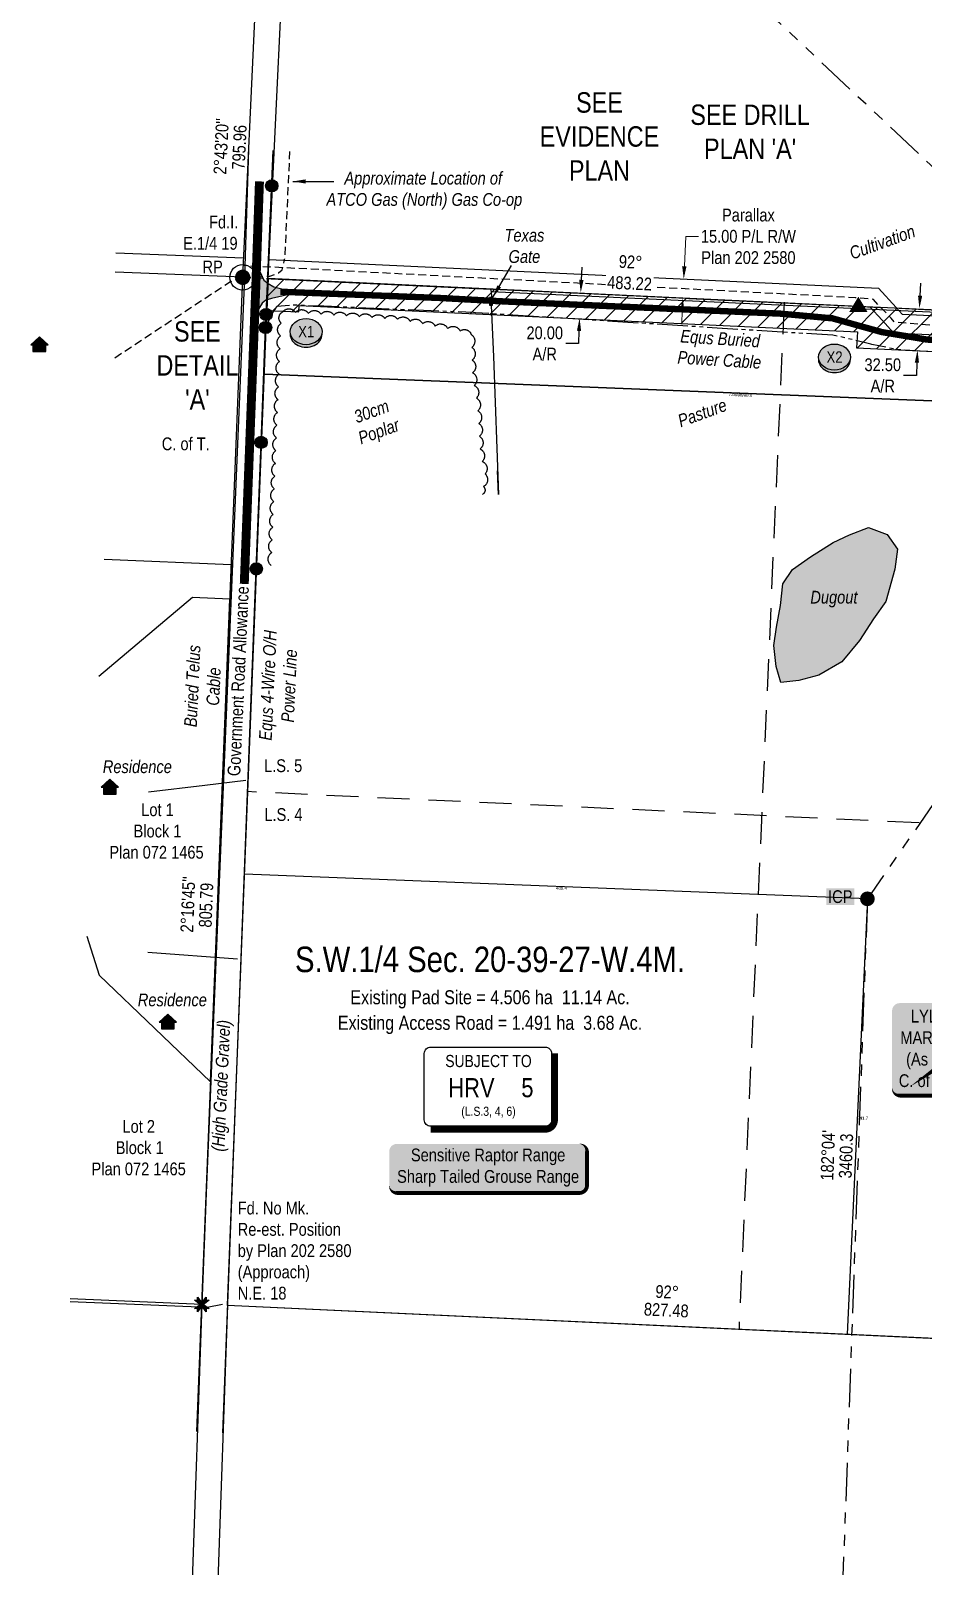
# Model space of a CAD drawing. Extents: x 300929 to 311962, y 5794822 to 5810027.
# Drawn here: x 304617 to 305316, y 5804874 to 5806077 of the extents above; entities that cross this region are included whole.
import ezdxf
from ezdxf.enums import TextEntityAlignment as Align

# ---------------------------------------------------------------- set-up
doc = ezdxf.new("R2010")
doc.units = 0
doc.header["$LTSCALE"] = 5
doc.header["$PDSIZE"] = 0.5
for name, pattern in [('0', [1, 1, 0]), ('foc-DRILLPATH', [14.75, 6, -1.75, 1.75, -1.75, 1.75, -1.75]), ('foc-LSD', [8, 5, -3]), ('foc-QUARTERLINE', [33, 25, -3, 2, -3]), ('foc-TRAV', [1.875, 1.25, -0.625]), ('POWERLINE5', [7.8, 2.4, -0.6, 0.6, -0.6, 0.6, -0.6, 2.4]), ('UG_PIPE', [1.875, 1.25, -0.625])]:
    doc.linetypes.add(name, pattern=pattern)
doc.layers.get('Defpoints').update_dxf_attribs({"color": 9})
for name, color, linetype in [('35', 37, 'Continuous'), ('AS-FENCE', 48, 'foc-FENCE'), ('AS-OWNER', 7, 'Continuous'), ('AS-PIPE-UG', 44, 'UG_PIPE'), ('AS-PIPE-UG-T', 44, 'Continuous'), ('AS-POWER', 104, 'foc-POWER'), ('AS-POWER-EXISTING', 72, 'POWERLINE5'), ('AS-POWER-EXISTING-T', 72, 'Continuous'), ('AS-POWER-T', 104, 'Continuous'), ('AS-RESIDENCE', 14, 'Continuous'), ('AS-ROADS', 254, 'Continuous'), ('AS-TELEPHONE', 224, 'foc-TEL'), ('AS-TELEPHONE-T', 224, 'Continuous'), ('AS-WILDLIFE-BLOCK', 131, 'Continuous'), ('C-RW', 13, 'Continuous'), ('C-SYMBOL', 7, 'Continuous'), ('CG-NOTES', 7, 'Continuous'), ('CTW', 7, 'Continuous'), ('L-AREAREQUIRED', 7, 'Continuous'), ('L-AREAWORK', 5, 'Continuous'), ('L-BD', 7, 'Continuous'), ('L-DETAIL-T', 3, 'Continuous'), ('L-MON', 1, 'Continuous'), ('L-QSEC', 8, 'foc-QUARTERLINE'), ('L-ROAD-T', 7, 'Continuous'), ('L-SEC', 7, 'Continuous'), ('L-SECLBL', 7, 'Continuous'), ('L-SECTION-LSD', 7, 'foc-LSD'), ('L-TITLEDB', 4, 'Continuous'), ('L-TITLEDB-T', 4, 'Continuous'), ('P-CROSSINGS', 250, 'Continuous'), ('P-PDRILLPATH', 12, 'foc-DRILLPATH'), ('P-PROPOSED', 10, 'Continuous'), ('P-PROPOSED-EXISTING-H', 59, 'Continuous'), ('P-TRAV', 4, 'foc-TRAV'), ('P-TXT', 4, 'Continuous'), ('T-BUSH', 110, '0'), ('T-BUSH-T', 110, 'Continuous'), ('T-WATER', 160, 'Continuous'), ('T-WATER-H', 133, 'Continuous'), ('T-WATER-T', 170, 'Continuous')]:
    doc.layers.add(name, color=color, linetype=linetype)
doc.layers.add('C-RW-T', color=13, linetype='Continuous', lineweight=9)
doc.layers.add('T-TEXT', color=48, linetype='Continuous', lineweight=18)
for name, color, linetype, plot in [('L-SEC-HB', 6, 'Continuous', False), ('P-Drill-Offset', 7, 'Continuous', False), ('Z-DRILL-POINT', 7, 'Continuous', False)]:
    doc.layers.add(name, color=color, linetype=linetype, plot=plot)
doc.styles.add('100L', font='ARIALN.TTF', dxfattribs={"height": 11})
doc.styles.add('175L', font='ARIALN.TTF', dxfattribs={"height": 20})
doc.styles.add('80', font='ARIALN.TTF', dxfattribs={"height": 10})
doc.styles.add('80CG', font='ARIALN.TTF', dxfattribs={"height": 10})
doc.styles.add('80L', font='ARIALN.TTF', dxfattribs={"height": 10})
doc.styles.add('80LS', font='ARIALNI.TTF', dxfattribs={"height": 10})
doc.styles.add('Crossing', font='ARIALN.TTF', dxfattribs={"height": 10})
doc.styles.add('foc-LtypeFont', font='ARIALN.TTF', dxfattribs={"height": 7.35})
doc.styles.add('HRV', font='ARIALN.TTF', dxfattribs={"height": 3})
doc.linetypes.add('foc-FENCE', pattern='A,10,-1,["X",foc-LtypeFont,S=0.2,R=0,X=-0.625,Y=-0.75],-1.24', length=12.24)
doc.linetypes.add('foc-POWER', pattern='A,6,-1,["P",foc-LtypeFont,S=0.2,R=0,X=-0.625,Y=-0.75],-1.24,4', length=12.24)
doc.linetypes.add('foc-TEL', pattern='A,2,-1,["T",foc-LtypeFont,S=0.2,R=0,X=-0.425,Y=-0.75],-1.24,8', length=12.24)
doc.linetypes.add('foc-TEL-NOLINE', pattern='A,0,-2,["T",foc-LtypeFont,S=0.2,R=0,X=-0.425,Y=-0.75],-10.24', length=12.24)
doc.dimstyles.new('Compass 5 000', dxfattribs={"dimscale": 5, "dimtxt": 9, "dimasz": 2, "dimexe": 0.2, "dimexo": 0.0625, "dimgap": 0.5, "dimtad": 0, "dimtih": 1, "dimtoh": 1, "dimzin": 0, "dimdsep": 46, "dimtxsty": '80CG', "dimcen": 0.1, "dimse1": 1, "dimse2": 1, "dimclrd": 256, "dimclrt": 256, "dimaunit": 1, "dimadec": 4, "dimazin": 0, "dimtfac": 0.06, "dimtofl": 0, "dimtmove": 0, "dimatfit": 1, "dimfxl": 0.2, "dimtolj": 1, "dimtzin": 0, "dimlwd": -1, "dimarcsym": 0})

# ---------------------------------------------------------------- blocks, each defined once
blk = doc.blocks.new('*D51')
at = {"layer": 'Defpoints', "color": 0, "transparency": 16777216}
for p in [(305064.9, 5805871.1), (305046.9, 5805851.9), (305064, 5805851.1)]:
    blk.add_point(p, dxfattribs=at)
at = {"layer": 'P-TXT', "transparency": 16777216}
for p, q in [((305048.3, 5805881.9), (305048.8, 5805891.9)), ((305046.4, 5805842), (305046, 5805832)), ((305046, 5805832), (305036, 5805832))]:
    blk.add_line(p, q, dxfattribs=at)
for points in [[(305046.6, 5805882), (305050, 5805881.8), (305047.8, 5805871.9)], [(305044.8, 5805842), (305048.1, 5805841.9), (305046.9, 5805851.9)]]:
    blk.add_solid(points, dxfattribs=at)
at = {"layer": 'P-TXT', "transparency": 16777216, "insert": (305019.6, 5805832), "char_height": 10, "attachment_point": 5, "style": '80CG'}
blk.add_mtext('\\A1;20.00\\PA/R', dxfattribs=at)
blk = doc.blocks.new('*D52')
at = {"layer": 'Defpoints', "color": 0, "transparency": 16777216}
for p in [(305314.7, 5805859.4), (305311.7, 5805827), (305313.2, 5805826.9)]:
    blk.add_point(p, dxfattribs=at)
at = {"layer": 'P-TXT', "transparency": 16777216}
for p, q in [((305313.7, 5805869.4), (305314.2, 5805879.4)), ((305310.8, 5805807), (305300.8, 5805807)), ((305311.3, 5805817), (305310.8, 5805807))]:
    blk.add_line(p, q, dxfattribs=at)
for points in [[(305312.1, 5805869.5), (305315.4, 5805869.4), (305313.2, 5805859.5)], [(305309.6, 5805817.1), (305312.9, 5805816.9), (305311.7, 5805827)]]:
    blk.add_solid(points, dxfattribs=at)
at = {"layer": 'P-TXT', "transparency": 16777216, "insert": (305284.5, 5805807), "char_height": 10, "attachment_point": 5, "style": '80CG'}
blk.add_mtext('\\A1;32.50\\PA/R', dxfattribs=at)
blk = doc.blocks.new('*U54')
h = blk.add_hatch(color=255)
edge = h.paths.add_edge_path()
edge.add_line((-71.5, -20), (71.5, -20))
edge.add_arc((71.5, -14), 6, 270, 360)
edge.add_line((77.5, -14), (77.5, 12.5))
edge.add_arc((71.5, 12.5), 6, 0, 90)
edge.add_line((71.5, 18.5), (-71.5, 18.5))
edge.add_arc((-71.5, 12.5), 6, 90, 180)
edge.add_line((-77.5, 12.5), (-77.5, -14))
edge.add_arc((-71.5, -14), 6, 180, 270)
at = {"color": 131, "flags": 128}
blk.add_lwpolyline([(-71.5, -20, 3, 3, 0), (71.5, -20, 3, 3, 0.414214), (77.5, -14, 3, 3, 0), (77.5, 12.5, 3, 0, 0.414214), (71.5, 18.5, 0, 0, 0), (-71.5, 18.5, 0, 0, 0.414214), (-77.5, 12.5, 0, 0, 0), (-77.5, -14, 0, 3, 0.414214)], format="xyseb", close=True, dxfattribs=at)
at = {"color": 131, "style": '80'}
blk.add_attdef('ENTER_TEXT_001', (-36.7, -5), '', height=10, dxfattribs=at)
blk = doc.blocks.new('HRV_Box')
blk.add_lwpolyline([(-44.3, 30.3), (45.4, 30.3, -0.414214), (50.4, 25.3), (50.4, -26.8, -0.414214), (45.4, -31.8), (-44.3, -31.8, -0.414214), (-49.3, -26.8), (-49.3, 25.3, -0.414214)], format="xyb", close=True)
at = {"const_width": 5, "flags": 128}
blk.add_lwpolyline([(-44.3, -34.3), (45.4, -34.3, 0.414214), (52.9, -26.8), (52.9, 25.3)], format="xyb", dxfattribs=at)
at = {"layer": 'CTW', "color": 5, "style": '80L'}
blk.add_text('SUBJECT TO', height=9.5, dxfattribs=at).set_placement((1, 11.8), align=Align.BOTTOM_CENTER)
at = {"layer": 'CTW', "color": 3, "style": 'HRV'}
blk.add_text('HRV', height=15, dxfattribs=at).set_placement((-12.4, -1.5), align=Align.MIDDLE_CENTER)
blk.add_attdef('0', text='', height=15, dxfattribs=at).set_placement((31.5, -1.5), align=Align.MIDDLE_CENTER)
at = {"layer": 'CTW', "color": 7, "style": '80L'}
blk.add_attdef('(N.W.1/4 00)', text='', height=7.12, dxfattribs=at).set_placement((1, -25.7), align=Align.BOTTOM_CENTER)
blk = doc.blocks.new('res_occ')
for points in [[(0.1, 0.89), (-1.26, -0.37), (1.46, -0.37)], [(-0.9, -1.43), (1.1, -1.43), (1.1, -0.37), (-0.9, -0.37)]]:
    blk.add_hatch(color=14).paths.add_polyline_path(points)
at = {"color": 14}
for points in [[(0.1, 0.89), (-1.26, -0.37), (1.46, -0.37)], [(-0.9, -1.43), (1.1, -1.43), (1.1, -0.37), (-0.9, -0.37)]]:
    blk.add_lwpolyline(points, close=True, dxfattribs=at)
blk = doc.blocks.new('*U55')
h = blk.add_hatch(color=59)
edge = h.paths.add_edge_path()
edge.add_line((-51.5, -37), (51.5, -37))
edge.add_arc((51.5, -31), 6, 270, 360)
edge.add_line((57.5, -31), (57.5, 29.5))
edge.add_arc((51.5, 29.5), 6, 0, 90)
edge.add_line((51.5, 35.5), (-51.5, 35.5))
edge.add_arc((-51.5, 29.5), 6, 90, 180)
edge.add_line((-57.5, 29.5), (-57.5, -31))
edge.add_arc((-51.5, -31), 6, 180, 270)
at = {"color": 1, "flags": 128}
blk.add_lwpolyline([(-51.5, -37, 3, 3, 0), (51.5, -37, 3, 3, 0.414214), (57.5, -31, 3, 3, 0), (57.5, 29.5, 3, 0, 0.414214), (51.5, 35.5, 0, 0, 0), (-51.5, 35.5, 0, 0, 0.414214), (-57.5, 29.5, 0, 0, 0), (-57.5, -31, 0, 3, 0.414214)], format="xyseb", close=True, dxfattribs=at)
blk.add_lwpolyline([(-43.7, -30.1, 0, 7.5, 0), (0, 0, 0, 0, 0)], format="xyseb", dxfattribs=at)
at = {"color": 1, "style": '80'}
blk.add_attdef('ENTER_TEXT_001', (-36.7, -5), '', height=10, dxfattribs=at)
blk = doc.blocks.new('*D56')
at = {"layer": 'C-RW-T', "transparency": 16777216}
for p, q in [((305129, 5805892.6), (305130.1, 5805916)), ((305130.1, 5805916), (305140.1, 5805916)), ((305127.4, 5805857.6), (305126.9, 5805847.7))]:
    blk.add_line(p, q, dxfattribs=at)
for points in [[(305127.3, 5805892.7), (305130.7, 5805892.5), (305128.5, 5805882.6)], [(305125.7, 5805857.7), (305129, 5805857.6), (305127.8, 5805867.6)]]:
    blk.add_solid(points, dxfattribs=at)
at = {"layer": 'Defpoints', "color": 0, "transparency": 16777216}
for p in [(305128.5, 5805882.6), (305163.2, 5805881), (305162.5, 5805866)]:
    blk.add_point(p, dxfattribs=at)
at = {"layer": 'C-RW-T', "transparency": 16777216, "insert": (305179.2, 5805916), "char_height": 10, "attachment_point": 5, "style": '80CG'}
blk.add_mtext('\\A1;Parallax\\P15.00 P/L R/W\\PPlan 202 2580', dxfattribs=at)
blk = doc.blocks.new('fdia')
at = {"color": 255, "const_width": 1}
blk.add_lwpolyline([(-0.5, 0, 1), (0.5, 0, 1)], format="xyb", close=True, dxfattribs=at)
blk = doc.blocks.new('Fdiaa')
blk.add_blockref('fdia', (0, 0))
blk = doc.blocks.new('fdib')
at = {"color": 1, "const_width": 1.6}
blk.add_lwpolyline([(-0.4, 0, 1), (0.4, 0, 1)], format="xyb", close=True, dxfattribs=at)
at = {"color": 1}
blk.add_circle((0, 0), 0.8, dxfattribs=at)
blk = doc.blocks.new('Fdibb')
blk.add_blockref('fdib', (0, 0))
blk = doc.blocks.new('fdicc')
for name in ['Fdibb', 'Fdiaa']:
    blk.add_blockref(name, (0, 0))
blk = doc.blocks.new('FDI')
blk.add_blockref('fdicc', (0, 0))
blk = doc.blocks.new('STRIA')
blk.add_hatch(color=255).paths.add_polyline_path([(-0.04, 1.52), (-1.47, -0.87), (1.39, -0.87)])
blk = doc.blocks.new('STRIAA')
blk.add_blockref('STRIA', (0, 0))
blk = doc.blocks.new('STRIB')
at = {"color": 1}
blk.add_solid([(-1.12, -0.67), (-0.04, 1.13), (1.04, -0.67)], dxfattribs=at)
blk = doc.blocks.new('STRIBB')
blk.add_blockref('STRIB', (0, 0))
blk = doc.blocks.new('STRICC')
for name in ['STRIAA', 'STRIBB']:
    blk.add_blockref(name, (0, 0))
blk = doc.blocks.new('fdspike')
blk.add_blockref('STRICC', (0, 0))
blk = doc.blocks.new('POWERPOLE')
h = blk.add_hatch(color=255)
edge = h.paths.add_edge_path()
edge.add_arc((0, 0), 0.96, 0, 360)
at = {"linetype": 'Continuous'}
for p, q in [((0.68, -0.68), (-0.68, 0.68)), ((-0.68, -0.68), (0.68, 0.68))]:
    blk.add_line(p, q, dxfattribs=at)
blk.add_circle((0, 0), 0.96, dxfattribs=at)
blk = doc.blocks.new('TEMP')
h = blk.add_hatch(color=255)
h.dxf.hatch_style = 1
h.paths.add_polyline_path([(0, 0.25), (-0.67, 1.15), (-0.67, 0.67), (-1.15, 0.67), (-0.25, 0), (-1.15, -0.67), (-0.67, -0.67), (-0.67, -1.15), (0, -0.25), (0.67, -1.15), (0.67, -0.67), (1.15, -0.67), (0.25, 0), (1.15, 0.67), (0.67, 0.67), (0.67, 1.15)])
h.paths.add_polyline_path([(0.57, 0.85), (0.57, 0.57), (0.85, 0.57), (0.08, 0), (0.85, -0.57), (0.57, -0.57), (0.57, -0.85), (0, -0.08), (-0.57, -0.85), (-0.57, -0.57), (-0.85, -0.57), (-0.08, 0), (-0.85, 0.57), (-0.57, 0.57), (-0.57, 0.85), (0, 0.08)], flags=16)
h = blk.add_hatch(color=1)
h.dxf.hatch_style = 1
h.paths.add_polyline_path([(0, 0.08), (-0.57, 0.85), (-0.57, 0.57), (-0.85, 0.57), (-0.08, 0), (-0.85, -0.57), (-0.57, -0.57), (-0.57, -0.85), (0, -0.08), (0.57, -0.85), (0.57, -0.57), (0.85, -0.57), (0.08, 0), (0.85, 0.57), (0.57, 0.57), (0.57, 0.85)])
at = {"color": 1}
for p, q in [((-0.08, 0), (0.08, 0)), ((0, 0.08), (0, -0.08))]:
    blk.add_line(p, q, dxfattribs=at)
at = {"color": 255, "flags": 128}
blk.add_lwpolyline([(-0.25, 0), (-1.15, 0.67), (-0.67, 0.67), (-0.67, 1.15), (0, 0.25), (0.67, 1.15), (0.67, 0.67), (1.15, 0.67), (0.25, 0), (1.15, -0.67), (0.67, -0.67), (0.67, -1.15), (0, -0.25), (-0.67, -1.15), (-0.67, -0.67), (-1.15, -0.67)], close=True, dxfattribs=at)
at = {"color": 1, "flags": 128}
blk.add_lwpolyline([(-0.08, 0), (-0.85, 0.57), (-0.57, 0.57), (-0.57, 0.85), (0, 0.08), (0.57, 0.85), (0.57, 0.57), (0.85, 0.57), (0.08, 0), (0.85, -0.57), (0.57, -0.57), (0.57, -0.85), (0, -0.08), (-0.57, -0.85), (-0.57, -0.57), (-0.85, -0.57)], close=True, dxfattribs=at)
blk = doc.blocks.new('xing2')
h = blk.add_hatch(color=50)
h.dxf.hatch_style = 1
edge = h.paths.add_edge_path()
edge.add_ellipse((0, 0), major_axis=(-12.5, 0), ratio=0.816297, start_angle=0, end_angle=360)
h = blk.add_hatch(color=250)
h.dxf.hatch_style = 1
edge = h.paths.add_edge_path()
edge.add_ellipse((0, -2), major_axis=(-12.5, 0), ratio=0.816297, start_angle=0, end_angle=180)
edge.add_line((12.5, -2), (12.5, 0))
edge.add_ellipse((0, 0), major_axis=(-12.5, 0), ratio=0.816297, start_angle=0, end_angle=180, ccw=False)
edge.add_line((-12.5, 0), (-12.5, -2))
at = {"color": 250}
blk.add_ellipse((0, 0), major_axis=(-12.5, 0), ratio=0.816297, dxfattribs=at)
blk.add_ellipse((0, -2), major_axis=(-12.5, 0), ratio=0.816297, start_param=0, end_param=3.141593, dxfattribs=at)
at = {"color": 250, "style": 'Crossing'}
blk.add_attdef('CROSSING', text='', height=9, dxfattribs=at).set_placement((0.1, 0), align=Align.MIDDLE_CENTER)
at = {"color": 250, "style": 'Crossing', "flags": 1}
for tag, p in [('OWNER', (0.1, -12.5)), ('DESCRIPTION', (0.1, -25.8)), ('LOCATION', (0.1, -39.3)), ('DWG_REF', (0.1, -52.8))]:
    blk.add_attdef(tag, text='', height=9, dxfattribs=at).set_placement(p, align=Align.MIDDLE_CENTER)
blk = doc.blocks.new('*U80')
at = {"layer": '35', "color": 3}
blk.add_circle((0, 0), 10, dxfattribs=at)
at = {"layer": '35', "color": 3, "style": '80'}
blk.add_attdef('RP_001', (-31.5, 3.1), '', height=10, dxfattribs=at)
blk = doc.blocks.new('plbh')
at = {"layer": 'L-MON'}
h = blk.add_hatch(color=255, dxfattribs=at)
h.dxf.hatch_style = 1
edge = h.paths.add_edge_path()
edge.add_arc((0, 0), 1.16, 0, 360)
h = blk.add_hatch(color=256, dxfattribs=at)
h.dxf.hatch_style = 1
h.paths.add_polyline_path([(-0.96, 0, 1), (0.96, 0, 1)])
h.paths.add_polyline_path([(0.91, 0, -1), (-0.91, 0, -1)], flags=16)
h.paths.add_polyline_path([(0.45, 0, -1), (-0.45, 0, -1)], flags=0)
h = blk.add_hatch(color=256, dxfattribs=at)
h.dxf.hatch_style = 1
h.paths.add_polyline_path([(-0.45, 0, 1), (0.45, 0, 1)])
h.paths.add_polyline_path([(0.4, 0, -1), (-0.4, 0, -1)], flags=16)
at = {"layer": 'L-MON', "color": 240}
for radius in [0.96, 0.91, 0.45, 0.4]:
    blk.add_circle((0, 0), radius, dxfattribs=at)
blk = doc.blocks.new('ICP_text')
at = {"color": 14, "insert": (-10.8, -0.5), "char_height": 10, "attachment_point": 5, "style": '80L', "bg_fill": 1, "box_fill_scale": 1.15, "bg_fill_color": 255, "bg_fill_transparency": 0}
blk.add_mtext_dynamic_manual_height_columns('ICP', width=19.07, gutter_width=47.5, heights=[0], dxfattribs=at)

msp = doc.modelspace()

# ---------------------------------------------------------------- hatches: boundary and pattern name
at = {"layer": 'AS-FENCE'}
h = msp.add_hatch(color=256, dxfattribs=at)
h.dxf.hatch_style = 1
h.paths.add_polyline_path([(304978.979, 5805868.163), (304976.549, 5805868.258), (304976.303, 5805862.194), (304978.734, 5805862.14)])
at = {"layer": 'AS-ROADS'}
h = msp.add_hatch(color=256, dxfattribs=at)
h.dxf.hatch_style = 1
h.paths.add_polyline_path([(304826.139, 5805872.088), (304805.469, 5805867.367), (304801.087, 5805865.896), (304798.085, 5805863.568), (304792.323, 5805854.337), (304793.784, 5805894.03), (304799.541, 5805881.743), (304802.762, 5805878.995), (304807.242, 5805876.485), (304825.071, 5805872.129)])
at = {"layer": 'P-PROPOSED-EXISTING-H'}
h = msp.add_hatch(dxfattribs=at)
h.set_pattern_fill('ANSI31', color=256, scale=3.499752)
h.set_pattern_definition([(45, (21.621, 410.991), (-7.857167858, 7.857167858), [])])
h.paths.add_polyline_path([(304801.809, 5805857.999), (304826.964, 5805856.812), (304827.163, 5805861.808), (305264.594, 5805841.169), (305264.005, 5805828.683), (305433.994, 5805820.663), (305435.315, 5805853.134), (305265.536, 5805861.145), (304802.988, 5805882.969)])
at = {"layer": 'T-WATER-H'}
h = msp.add_hatch(color=256, dxfattribs=at)
h.dxf.hatch_style = 1
h.paths.add_polyline_path([(305273.299, 5805687.81), (305288.035, 5805682.438), (305296.158, 5805670.844), (305294.014, 5805655.037), (305286.767, 5805629.722), (305277.283, 5805616.32), (305266.372, 5805599.153), (305252.529, 5805582.401), (305234.295, 5805571.939), (305218.817, 5805567.808), (305204.605, 5805566.442), (305201.025, 5805578.939), (305199.135, 5805595.353), (305201.244, 5805609.736), (305204.358, 5805626.621), (305206.118, 5805643.549), (305213.665, 5805654.9), (305227.903, 5805664.869), (305245.599, 5805676.143), (305258.381, 5805682.197)])

# ---------------------------------------------------------------- linework, layer by layer
at = {"layer": 'AS-FENCE', "flags": 128}
for points in [[(304805.339, 5805882.821), (304977.066, 5805874.676), (304977.523, 5805872.704), (305355, 5805855.284), (305435.864, 5805851.506), (305608.246, 5805843.757)], [(304977.495, 5805872.501), (304977.946, 5805868.52)], [(304977.658, 5805861.944), (304979.396, 5805821.903), (304983.48, 5805713.733), (304982.588, 5805732.293)]]:
    msp.add_lwpolyline(points, dxfattribs=at)
msp.add_lwpolyline([(304978.979, 5805868.163), (304976.549, 5805868.258), (304976.303, 5805862.194), (304978.734, 5805862.14)], close=True, dxfattribs=at)
at = {"layer": 'AS-PIPE-UG', "flags": 128}
for points in [[(304819.656, 5805982.678), (304815.772, 5805898.281)], [(305564.87, 5805834.796), (305557.315, 5805835.354), (305545.543, 5805836.197), (305525.008, 5805837.675), (305502.187, 5805838.952), (305462.308, 5805840.706), (305436.333, 5805841.805), (305326.05, 5805846.254), (305317.886, 5805846.721), (305293.785, 5805848.794), (305291.078, 5805851.903), (305285.679, 5805857.737), (305281.374, 5805861.851), (305277.243, 5805866.634), (305262.749, 5805867.895), (304782.92, 5805893.084)], [(304783, 5805883.763), (304804.072, 5805884.819), (304810.883, 5805887.416), (304813.827, 5805889.677), (304815.772, 5805898.281)], [(304783, 5805883.763), (304783, 5805883.763), (304773.314, 5805880.506), (304681.631, 5805819.888)]]:
    msp.add_lwpolyline(points, dxfattribs=at)
at = {"layer": 'AS-POWER', "flags": 128}
for points in [[(304709.116, 5805480.626), (304753.236, 5805485.911), (304785.303, 5805489.659)], [(304708.672, 5805355.011), (304778.821, 5805349.606)], [(304647.626, 5805081.158), (304755.073, 5805076.65), (304767.163, 5805078.957)]]:
    msp.add_lwpolyline(points, dxfattribs=at)
at = {"layer": 'AS-POWER-EXISTING', "flags": 128}
msp.add_lwpolyline([(305586.824, 5805821.266), (305569.585, 5805822.43), (305546.12, 5805823.088), (305513.936, 5805825.059), (305487.035, 5805826.152), (305464.273, 5805827.347), (305442.56, 5805823.953), (305434.825, 5805823.025), (305351.681, 5805823.89), (305296.093, 5805827.221), (305275.812, 5805831.388), (305245.441, 5805838.678), (305216.652, 5805840.239), (304965.3, 5805856.203), (304822.105, 5805862.209), (304809.561, 5805861.043), (304804.366, 5805853.538), (304801.859, 5805845.536), (304801.283, 5805844.154)], dxfattribs=at)
at = {"layer": 'AS-ROADS', "flags": 128}
for points, const_width in [([(304796.044, 5805959.098), (304793.111, 5805874.639), (304784.139, 5805643.592)], 7), ([(304812.37, 5805872.626), (304936.782, 5805867.761), (304989.684, 5805864.918), (305204.394, 5805855.436), (305244.951, 5805851.79), (305283.724, 5805841.002), (305319.125, 5805835.129), (305423.218, 5805829.182), (305451.843, 5805824.686)], 5)]:
    msp.add_lwpolyline(points, dxfattribs=dict(at, const_width=const_width))
msp.add_lwpolyline([(304826.139, 5805872.088), (304805.469, 5805867.367), (304801.087, 5805865.896), (304798.085, 5805863.568), (304792.323, 5805854.337), (304793.784, 5805894.03), (304799.541, 5805881.743), (304802.762, 5805878.995), (304807.242, 5805876.485), (304825.071, 5805872.129)], close=True, dxfattribs=at)
at = {"layer": 'C-RW'}
for points in [[(304802.988, 5805882.969), (305274.332, 5805860.73), (305283.912, 5805850.213), (305292.856, 5805840.395), (305609.322, 5805825.573), (305618.668, 5806055.319)], [(304803.695, 5805897.952), (305281.239, 5805875.42), (305295, 5805860.314), (305299.762, 5805855.087), (305594.949, 5805841.262), (305603.681, 5806055.929)], [(304783.5, 5805898.908), (304683.581, 5805902.967)], [(304782.891, 5805883.921), (304682.972, 5805887.98)]]:
    msp.add_lwpolyline(points, dxfattribs=at)
at = {"layer": 'L-QSEC', "flags": 128}
msp.add_lwpolyline([(304802.987, 5805882.973), (306413.83, 5805806.957)], dxfattribs=at)
at = {"layer": 'L-SEC'}
for p, q in [((304782.891, 5805883.921), (304821.16, 5806688.937)), ((304750.832, 5805078.841), (304782.891, 5805883.921)), ((305577.368, 5805040.405), (304770.929, 5805077.907))]:
    msp.add_line(p, q, dxfattribs=at)
at = {"layer": 'L-SEC', "flags": 128}
msp.add_lwpolyline([(304802.987, 5805882.966), (304841.258, 5806688.023)], dxfattribs=at)
at = {"layer": 'L-SEC-HB', "flags": 128}
msp.add_lwpolyline([(304802.987, 5805882.966), (304841.258, 5806688.025)], dxfattribs=at)
at = {"layer": 'L-SECLBL'}
for p, q in [((304750.848, 5805078.825), (304722.878, 5804275.629)), ((304770.951, 5805078.125), (304742.982, 5804274.934))]:
    msp.add_line(p, q, dxfattribs=at)
at = {"layer": 'L-SECTION-LSD', "flags": 128}
for points in [[(305207.248, 5805864.406), (305171.835, 5805059.58)], [(305592.82, 5805443.225), (304786.263, 5805480.761)]]:
    msp.add_lwpolyline(points, dxfattribs=at)
at = {"layer": 'L-TITLEDB', "flags": 128}
for points in [[(304782.891, 5805883.921), (304682.972, 5805887.98)], [(304674.406, 5805662.922), (304773.93, 5805658.879), (304772.84, 5805631.512), (304743.462, 5805632.866), (304670.181, 5805571.136)], [(304660.807, 5805367.505), (304670.455, 5805336.861), (304757.775, 5805253.196), (304772.84, 5805631.512), (304743.462, 5805632.866), (304670.181, 5805571.136)], [(304660.807, 5805367.505), (304670.455, 5805336.861), (304757.775, 5805253.196), (304750.832, 5805078.841), (304647.72, 5805083.2)]]:
    msp.add_lwpolyline(points, dxfattribs=at)
at = {"layer": 'P-Drill-Offset'}
for p, q in [((305547.347, 5805778.01), (304799.993, 5805807.758)), ((305537.359, 5805778.482), (304799.996, 5805807.832)), ((305527.37, 5805778.953), (304799.999, 5805807.905)), ((305272.43, 5805396.75), (304784.407, 5805416.175)), ((305272.43, 5805396.75), (305256.462, 5805055.413))]:
    msp.add_line(p, q, dxfattribs=at)
at = {"layer": 'P-PDRILLPATH'}
for points in [[(305527.37, 5805778.953), (305124.159, 5806157.966), (305195.342, 5809806.568)], [(305537.359, 5805778.482), (305272.43, 5805396.75), (305147.82, 5801938.94)]]:
    msp.add_lwpolyline(points, dxfattribs=at)
at = {"layer": 'P-PROPOSED', "flags": 128}
msp.add_lwpolyline([(304801.809, 5805857.999), (304826.964, 5805856.812), (304827.163, 5805861.808), (305264.594, 5805841.169), (305264.005, 5805828.683), (305433.994, 5805820.663), (305435.315, 5805853.134), (305265.536, 5805861.145), (304802.988, 5805882.969)], close=True, dxfattribs=at)
at = {"layer": 'P-TRAV', "flags": 128}
msp.add_lwpolyline([(304782.891, 5805883.921), (304802.987, 5805882.966)], dxfattribs=at)
at = {"layer": 'T-BUSH', "flags": 128}
msp.add_lwpolyline([(304805.245, 5805658.128, -0.52056705), (304805.657, 5805668.12, -0.52056705), (304806.069, 5805678.111, -0.52056705), (304806.481, 5805688.103, -0.52056705), (304806.893, 5805698.095, -0.52056705), (304807.305, 5805708.086, -0.52056705), (304807.717, 5805718.078, -0.52056705), (304808.128, 5805728.069, -0.52056705), (304808.54, 5805738.061, -0.52056705), (304808.952, 5805748.052, -0.52056705), (304809.364, 5805758.044, -0.52056705), (304809.776, 5805768.035, -0.52056705), (304810.188, 5805778.027, -0.52056705), (304810.6, 5805788.018, -0.52056705), (304811.011, 5805798.01, -0.52056705), (304811.423, 5805808.001, -0.52056705), (304811.835, 5805817.993, -0.52056705), (304812.247, 5805827.984, -0.52056705), (304812.659, 5805837.976, -0.52056705), (304813.071, 5805847.967, -0.52056705), (304814.381, 5805856.958, -0.52056705), (304824.359, 5805856.301, -0.52056705), (304834.338, 5805855.643, -0.52056705), (304844.316, 5805854.985, -0.52056705), (304854.294, 5805854.328, -0.52056705), (304864.273, 5805853.67, -0.52056705), (304874.251, 5805853.012, -0.52056705), (304884.23, 5805852.355, -0.52056705), (304894.208, 5805851.697, -0.52056705), (304904.186, 5805851.039, -0.52056705), (304914.042, 5805849.428, -0.52056705), (304923.862, 5805847.54, -0.52056705), (304933.682, 5805845.651, -0.52056705), (304943.502, 5805843.763, -0.52056705), (304953.322, 5805841.874, -0.52056705), (304962.024, 5805839.028, -0.52056705), (304962.374, 5805829.034, -0.52056705), (304962.724, 5805819.041, -0.52056705), (304963.074, 5805809.047, -0.52056705), (304964.407, 5805799.151, -0.52056705), (304966.035, 5805789.284, -0.52056705), (304967.17, 5805779.358, -0.52056705), (304967.936, 5805769.388, -0.52056705), (304968.447, 5805759.401, -0.52056705), (304968.921, 5805749.412, -0.52056705), (304970.653, 5805739.594, -0.52056705), (304972.852, 5805729.839, -0.52056705), (304971.59, 5805719.925, -0.52056705), (304970.78, 5805713.746, -0.52056705)], format="xyb", dxfattribs=at)
at = {"layer": 'T-WATER', "flags": 128}
msp.add_lwpolyline([(305273.299, 5805687.81), (305288.035, 5805682.438), (305296.158, 5805670.844), (305294.014, 5805655.037), (305286.767, 5805629.722), (305277.283, 5805616.32), (305266.372, 5805599.153), (305252.529, 5805582.401), (305234.295, 5805571.939), (305218.817, 5805567.808), (305204.605, 5805566.442), (305201.025, 5805578.939), (305199.135, 5805595.353), (305201.244, 5805609.736), (305204.358, 5805626.621), (305206.118, 5805643.549), (305213.665, 5805654.9), (305227.903, 5805664.869), (305245.599, 5805676.143), (305258.381, 5805682.197)], close=True, dxfattribs=at)

# ---------------------------------------------------------------- block references
msp.add_blockref('ICP_text', (305261.984, 5805398.901))
at = {"layer": '35', "xscale": 0.99992921, "yscale": 0.99992921, "zscale": 0.99992921}
msp.add_blockref('*U80', (304782.891, 5805883.921), dxfattribs=at).add_auto_attribs({'RP_001': 'RP'})
at = {"layer": 'AS-OWNER'}
ref = msp.add_blockref('*U55', (305349.289, 5805279.493), dxfattribs=at)
ref.add_attrib('ENTER_TEXT_001', 'LYLE JEFFRIES', (305306.523, 5805299.752), dxfattribs={"layer": '0', "color": 1, "height": 10, "style": '80'})
ref.add_attrib('ENTER_TEXT_002', 'MARCIE JEFFRIES', (305298.245, 5805282.908), dxfattribs={"layer": '0', "color": 1, "height": 10, "style": '80'})
ref.add_attrib('ENTER_TEXT_003', '(As Joint Tenants)', (305302.809, 5805266.071), dxfattribs={"layer": '0', "color": 1, "height": 10, "style": '80'})
ref.add_attrib('ENTER_TEXT_004', 'C. of T. 102 360 060', (305297.069, 5805249.227), dxfattribs={"layer": '0', "color": 1, "height": 10, "style": '80'})
at = {"layer": 'AS-POWER-EXISTING', "xscale": 5.000000000000029, "yscale": 5.000000000000029, "zscale": 5.000000000000029}
for p in [(304805.69, 5805955.633), (304801.265, 5805854.805), (304800.888, 5805844.562), (304797.285, 5805754.566), (304793.581, 5805655.38)]:
    msp.add_blockref('POWERPOLE', p, dxfattribs=at)
at = {"layer": 'AS-RESIDENCE', "xscale": 5.000000000000029, "yscale": 5.000000000000029, "zscale": 5.000000000000029}
for p in [(304623.08, 5805832.89), (304678.33, 5805486), (304723.74, 5805301.97)]:
    msp.add_blockref('res_occ', p, dxfattribs=at)
at = {"layer": 'AS-WILDLIFE-BLOCK'}
ref = msp.add_blockref('*U54', (304975.236, 5805186.176), dxfattribs=at)
ref.add_attrib('ENTER_TEXT_001', 'Sensitive Raptor Range', (304914.731, 5805190.979), dxfattribs={"layer": '0', "color": 131, "height": 10, "style": '80'})
ref.add_attrib('ENTER_TEXT_002', 'Sharp Tailed Grouse Range', (304903.902, 5805174.135), dxfattribs={"layer": '0', "color": 131, "height": 10, "style": '80'})
at = {"layer": 'CG-NOTES'}
msp.add_blockref('HRV_Box', (304974.514, 5805250.215), dxfattribs=at).add_auto_attribs({'(N.W.1/4 00)': '(L.S.3, 4, 6)', '0': '5'})
at = {"layer": 'L-MON'}
for name, p, xscale, yscale, zscale in [('FDI', (304782.891, 5805883.921), 5.000000000000029, 5.000000000000029, 5.000000000000029), ('fdspike', (305265.558, 5805861.158), 5.000000000000029, 5.000000000000029, 5.000000000000029), ('plbh', (305272.43, 5805396.75), 5.000000000000017, 5.000000000000017, 5.000000000000017), ('TEMP', (304750.832, 5805078.841), 4.999646050000028, 4.999646050000028, 4.999646050000028)]:
    msp.add_blockref(name, p, dxfattribs=dict(at, xscale=xscale, yscale=yscale, zscale=zscale))
at = {"layer": 'P-CROSSINGS', "xscale": 0.99992921, "yscale": 0.99992921, "zscale": 0.99992921}
for p, values in [((304832.585, 5805841.335), {'CROSSING': 'X1'}), ((305246.61, 5805821.404), {'CROSSING': 'X2'})]:
    msp.add_blockref('xing2', p, dxfattribs=at).add_auto_attribs(values)

# ---------------------------------------------------------------- texts
at = {"layer": 'AS-PIPE-UG-T', "insert": (304848.487, 5805966.636), "char_height": 10, "attachment_point": 1, "style": '80L'}
msp.add_mtext_dynamic_manual_height_columns('\\pi14.119;{\\fArial Narrow|b0|i1|c0|p34;Approximate Location of\\P\\pi0.05;ATCO Gas (North) Gas Co-op}', width=153.27872, gutter_width=50, heights=[0], dxfattribs=at)
at = {"layer": 'AS-POWER-EXISTING-T', "insert": (305124.769, 5805843), "char_height": 10, "attachment_point": 1, "rotation": 356.365882, "style": '80L'}
msp.add_mtext_dynamic_manual_height_columns('\\pi1.4859;{\\fArial Narrow|b0|i1|c0|p34;Equs Buried\\P\\pi0.32626;Power Cable}', width=65.38649, gutter_width=50, heights=[0], dxfattribs=at)
at = {"layer": 'AS-POWER-T', "insert": (304795.617, 5805520.798), "char_height": 10, "attachment_point": 1, "rotation": 87.364443, "style": '80L'}
msp.add_mtext_dynamic_manual_height_columns('\\pi0.32626;{\\fArial Narrow|b0|i1|c0|p34;Equs 4-Wire O/H\\P\\pi15.289;Power Line}', width=87.04407, gutter_width=50, heights=[0], dxfattribs=at)
at = {"layer": 'AS-RESIDENCE', "char_height": 10, "attachment_point": 1, "style": '80L'}
for insert in [(304673.285, 5805505.324), (304700.704, 5805322.528)]:
    msp.add_mtext_dynamic_manual_height_columns('{\\fArial Narrow|b0|i1|c0|p34;Residence}', width=71.56972, gutter_width=50, heights=[0], dxfattribs=dict(at, insert=insert))
at = {"layer": 'AS-TELEPHONE-T', "insert": (304736.375, 5805519.992), "char_height": 10, "attachment_point": 1, "rotation": 87.364443, "style": '80L'}
msp.add_mtext_dynamic_manual_height_columns('\\pi11.629;{\\fArial Narrow|b0|i1|c0|p34;Buried Telus\\P\\pi29.221;Cable}', width=87.04407, gutter_width=50, heights=[0], dxfattribs=at)
at = {"layer": 'C-SYMBOL', "color": 3, "style": '175L'}
msp.add_text('S.W.1/4 Sec. 20-39-27-W.4M.', height=20, dxfattribs=at).set_placement((304976.721, 5805333.276), align=Align.BOTTOM_CENTER)
at = {"layer": 'L-AREAREQUIRED', "color": 5, "style": '100L'}
msp.add_text('Existing Pad Site = 4.506 ha  11.14 Ac.', height=11, dxfattribs=at).set_placement((304976.721, 5805310.776), align=Align.BOTTOM_CENTER)
at = {"layer": 'L-AREAWORK', "color": 5, "style": '100L'}
msp.add_text('Existing Access Road = 1.491 ha  3.68 Ac.', height=11, dxfattribs=at).set_placement((304976.721, 5805290.776), align=Align.BOTTOM_CENTER)
at = {"layer": 'L-BD', "style": '80L'}
for s, rotation, p in [("2°43'20''", 87.2768, (304766.018, 5805986.578)), ('795.96', 87.2768, (304780.251, 5805985.901)), ("2°16'45''", 87.7196, (304739.942, 5805392.361)), ('805.79', 87.7196, (304754.18, 5805391.794)), ('92°', 357.3375, (305115.502, 5805088.599)), ('827.48', 357.3375, (305114.84, 5805074.366))]:
    msp.add_text(s, height=9.9993, rotation=rotation, dxfattribs=at).set_placement(p, align=Align.MIDDLE)
for s, p in [("182°04'", (305241.421, 5805195.69)), ('3460.3', (305255.66, 5805195.177))]:
    msp.add_text(s, height=9.9993, rotation=87.93611, dxfattribs=at).set_placement(p, align=Align.MIDDLE_CENTER)
at = {"layer": 'L-DETAIL-T', "attachment_point": 5, "style": '80CG'}
for s, insert, char_height, width in [('SEE EVIDENCE PLAN', (305062.469, 5805994.338), 15.99887, 92.84647), ("SEE DRILL\\PPLAN 'A'", (305180.526, 5805998.055), 15.9989, 109.46739), ("SEE DETAIL\\P'A'", (304747.42, 5805814.887), 15.9989, 63.63162)]:
    msp.add_mtext(s, dxfattribs=dict(at, insert=insert, char_height=char_height, width=width))
at = {"layer": 'L-SECTION-LSD', "insert": (304797.895, 5805506.1), "char_height": 10, "attachment_point": 1, "style": '100L', "bg_fill": 3, "box_fill_scale": 1.5, "bg_fill_color": 256, "bg_fill_transparency": 0}
msp.add_mtext_dynamic_manual_height_columns('\\pi1.7586;L.S. 5', width=30.40114, gutter_width=55, heights=[0], dxfattribs=at)
at = {"layer": 'L-TITLEDB-T', "char_height": 10, "attachment_point": 1, "style": '80L'}
for s, insert in [('\\pi23.793;C. of T.', (304695.696, 5805758.393)), ('\\pi30.539;Lot 1\\P\\pi24.509;Block 1\\P\\pi5.5423;Plan 072 1465', (304672.87, 5805471.571)), ('\\pi29.782;Lot 2\\P\\pi24.509;Block 1\\P\\pi5.5423;Plan 072 1465', (304658.907, 5805223.361))]:
    msp.add_mtext_dynamic_manual_height_columns(s, width=83.62206, gutter_width=50, heights=[0], dxfattribs=dict(at, insert=insert))
at = {"layer": 'P-Drill-Offset', "char_height": 2.49982, "attachment_point": 1, "style": '80L'}
for s, insert in [('{\\C1;728.0}', (305163.685, 5805793.429)), ('{\\C1;738.0}', (305168.678, 5805793.157)), ('{\\C1;748.0}', (305173.67, 5805792.884)), ('{\\C1;488.4}', (305028.418, 5805406.463)), ('{\\C1;341.7}', (305264.446, 5805226.081))]:
    msp.add_mtext(s, dxfattribs=dict(at, insert=insert))
at = {"layer": 'T-BUSH-T', "insert": (304882.101, 5805783.568), "char_height": 9.9993, "width": 40.57387, "attachment_point": 2, "rotation": 20, "style": '80LS'}
msp.add_mtext('30cm\\PPoplar', dxfattribs=at)
at = {"layer": 'T-TEXT', "style": '80LS'}
for s, height, rotation, p in [('Cultivation', 9.99929, 20, (305284.064, 5805911.528)), ('Pasture', 9.9993, 20, (305143.031, 5805777.705)), ('(High Grade Gravel)', 10, 87.364443, (304765.876, 5805250.261))]:
    msp.add_text(s, height=height, rotation=rotation, dxfattribs=at).set_placement(p, align=Align.MIDDLE_CENTER)
at = {"layer": 'T-TEXT', "insert": (304987.333, 5805921.878), "char_height": 9.99929, "attachment_point": 1, "style": '80L'}
msp.add_mtext_dynamic_manual_height_columns('\\pi0.76388;{\\fArial Narrow|b0|i1|c0|p34;Texas\\P\\pi3.9151;Gate}', width=31.27326, gutter_width=50, heights=[0], dxfattribs=at)
at = {"layer": 'T-WATER-T', "insert": (305227.41, 5805638.187), "char_height": 9.99929, "attachment_point": 1, "style": '80L'}
msp.add_mtext_dynamic_manual_height_columns('\\pi0.32757;{\\fArial Narrow|b0|i1|c0|p34;Dugout}', width=37.48063, gutter_width=50, heights=[0], dxfattribs=at)
at = {"layer": 'Z-DRILL-POINT', "style": '80L'}
msp.add_text('B2', height=1.9999, dxfattribs=at).set_placement((305272.43, 5805396.75))

# ---------------------------------------------------------------- dimensions: what is measured, and where the dimension line sits
at = {"layer": 'C-RW-T'}
dim = msp.add_linear_dim(base=(305128.539, 5805882.612), p1=(305162.471, 5805866.008), p2=(305163.172, 5805880.99), angle=87.318491, text='Parallax\\P15.00 P/L R/W\\PPlan 202 2580', dimstyle='Compass 5 000', dxfattribs=at)
dim.commit()
dim.dimension.update_dxf_attribs({"geometry": '*D56', "text_midpoint": (305179.183, 5805915.958), "dimtype": 161})
at = {"layer": 'P-TXT'}
dim = msp.add_aligned_dim(p1=(305314.68, 5805859.384), p2=(305313.158, 5805826.948), distance=-1.433, text='32.50\\PA/R', dimstyle='Compass 5 000', dxfattribs=at)
dim.commit()
dim.dimension.update_dxf_attribs({"geometry": '*D52', "text_midpoint": (305284.469, 5805807.037)})

# ---------------------------------------------------------------- leaders
at = {"layer": 'AS-PIPE-UG-T', "path_type": 1}
msp.add_leader([(304822.287, 5805959.069), (304854.394, 5805959.069)], dimstyle='Compass 5 000', override={"dimgap": 0.5, "dimtad": 0}, dxfattribs=at)
at = {"layer": 'T-TEXT', "path_type": 1}
msp.add_leader([(304978.881, 5805868.243), (304993.471, 5805893.239)], dimstyle='Compass 5 000', override={"dimgap": 0.5, "dimtad": 0}, dxfattribs=at)

# ---------------------------------------------------------------- next in the draw order: texts
at = {"layer": 'L-BD', "insert": (305087.101, 5805900.991), "char_height": 9.9993, "width": 35.48056, "attachment_point": 2, "rotation": 357.2999, "style": '80L', "bg_fill": 3, "box_fill_scale": 1.1, "bg_fill_color": 256, "bg_fill_transparency": 0}
msp.add_mtext('92° 483.22', dxfattribs=at)
at = {"layer": 'L-ROAD-T', "style": '80L'}
msp.add_text('Government Road Allowance', height=10, rotation=87.364443, dxfattribs=at).set_placement((304779.333, 5805567.369), align=Align.MIDDLE_CENTER)
at = {"layer": 'L-SECTION-LSD', "insert": (304797.895, 5805467.815), "char_height": 10, "attachment_point": 1, "style": '100L', "bg_fill": 3, "box_fill_scale": 1.5, "bg_fill_color": 256, "bg_fill_transparency": 0}
msp.add_mtext_dynamic_manual_height_columns('\\pi1.986;L.S. 4', width=30.53989, gutter_width=55, heights=[0], dxfattribs=at)

# ---------------------------------------------------------------- next in the draw order: linework, layer by layer
at = {"layer": 'AS-POWER', "flags": 128}
msp.add_lwpolyline([(304767.47, 5804978.161), (304793.581, 5805655.38), (304797.285, 5805754.566), (304800.888, 5805844.562), (304801.265, 5805854.805), (304806.903, 5805983.278)], dxfattribs=at)
at = {"layer": 'AS-TELEPHONE', "linetype": 'foc-TEL-NOLINE', "flags": 128}
msp.add_lwpolyline([(304746.861, 5804979.113), (304750.832, 5805078.841), (304784.698, 5805884.209), (304787.657, 5805984.18)], dxfattribs=at)
at = {"layer": 'L-SEC'}
msp.add_line((304770.929, 5805077.907), (304802.994, 5805883.12), dxfattribs=at)

# ---------------------------------------------------------------- next in the draw order: dimensions: what is measured, and where the dimension line sits
at = {"layer": 'P-TXT'}
dim = msp.add_aligned_dim(p1=(305064.935, 5805871.104), p2=(305063.998, 5805851.144), distance=-17.127, text='20.00\\PA/R', dimstyle='Compass 5 000', dxfattribs=at)
dim.commit()
dim.dimension.update_dxf_attribs({"geometry": '*D51', "text_midpoint": (305019.56, 5805831.968)})

# ---------------------------------------------------------------- next in the draw order: texts
at = {"layer": 'L-MON', "char_height": 9.99929, "attachment_point": 1, "style": '80L', "bg_fill": 3, "box_fill_scale": 1.1, "bg_fill_color": 256, "bg_fill_transparency": 0}
for s, width, insert in [('\\pi21.282;Fd.I.\\P\\pi1.0102;E.1/4 19', 42.26235, (304735.238, 5805932.247)), ('Fd. No Mk.\\PRe-est. Position\\Pby Plan 202 2580\\P(Approach)\\PN.E. 18', 91.8806, (304779.01, 5805159.311))]:
    msp.add_mtext_dynamic_manual_height_columns(s, width=width, gutter_width=50, heights=[0], dxfattribs=dict(at, insert=insert))

# ---------------------------------------------------------------- next in the draw order: linework, layer by layer
at = {"layer": 'L-SEC-HB', "flags": 128}
for points in [[(304770.951, 5805078.125), (304802.987, 5805882.966)], [(304770.951, 5805078.125), (305577.372, 5805040.401)]]:
    msp.add_lwpolyline(points, dxfattribs=at)

doc.saveas('drawing.dxf')
